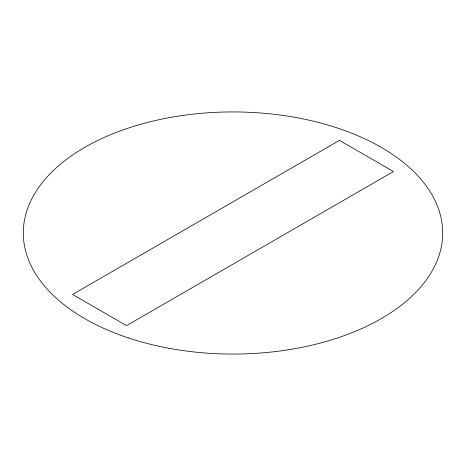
<?xml version="1.0" encoding="UTF-8"?>
<svg xmlns="http://www.w3.org/2000/svg" width="466" height="466" viewBox="0 0 466 466"><rect width="100%" height="100%" fill="white"/><g stroke="black" fill="none" stroke-linecap="round" stroke-linejoin="round"><path stroke-width="0.7" d="M339.464 140.371L72.562 294.465L126.536 325.629L393.438 171.535L339.464 140.371M128.15 337.85A209.7 121.067 0 0 0 442.7 233A209.7 121.067 0 0 0 128.15 128.15A209.7 121.067 0 0 0 128.15 337.85"/></g></svg>
